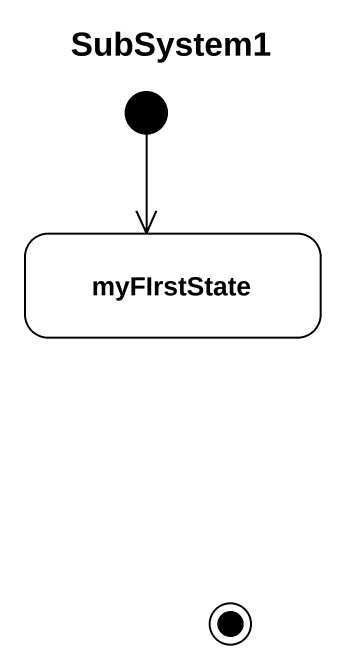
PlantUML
@startuml
title SubSystem1
hide empty description
state myFIrstState
state final1 <<end>>
[*] --> myFIrstState
@enduml
